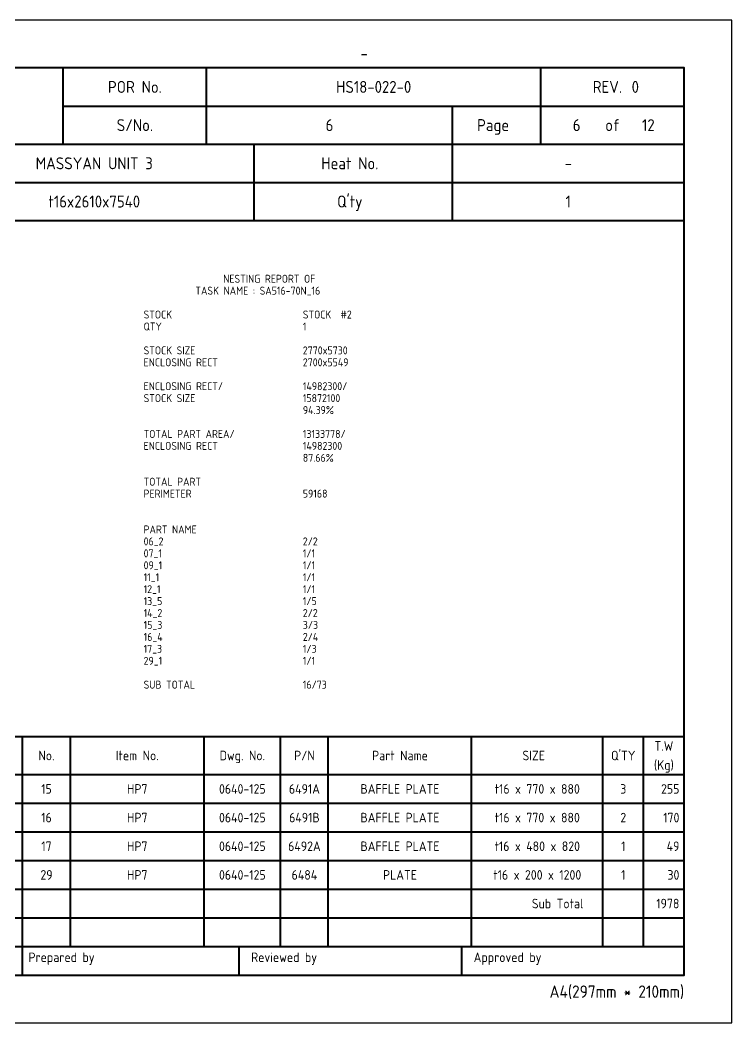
# Model space of a CAD drawing. Header units: millimetres. Extents: x -47360 to 661737, y -45870 to 354580.
# Drawn here: x 328878 to 337820, y 20000 to 32600 of the extents above; entities that cross this region are included whole.
import ezdxf
from ezdxf.enums import TextEntityAlignment as Align

# ---------------------------------------------------------------- set-up
doc = ezdxf.new("R2010")
doc.units = ezdxf.units.MM
doc.header["$LTSCALE"] = 10
doc.layers.add('PAGE', color=9, linetype='Continuous', plot=False)
doc.layers.add('SUMMARY', color=4, linetype='Continuous')
doc.layers.add('T', color=2, linetype='Continuous')
doc.layers.add('TITLE', color=15, linetype='Continuous', lineweight=40)
doc.styles.get("Standard").update_dxf_attribs({"font": 'isocp2.shx', "bigfont": 'whgtxt.shx'})

# ---------------------------------------------------------------- blocks, each defined once
blk = doc.blocks.new('CP00')
at = {"layer": 'PAGE'}
blk.add_lwpolyline([(0, 0), (297, 0), (297, 210), (0, 210)], close=True, dxfattribs=at)
at = {"layer": 'TITLE'}
for p, q in [((157, 184), (157, 200)), ((10, 184), (287, 184)), ((10, 168), (287, 168)), ((10, 60), (287, 60)), ((148.5, 16), (287, 16))]:
    blk.add_line(p, q, dxfattribs=at)
at = {"layer": 'TITLE', "color": 8}
for p, q in [((187, 184), (187, 200)), ((257, 184), (257, 192)), ((238.5, 168), (238.5, 184)), ((10, 176), (287, 176)), ((158.5, 16), (158.5, 60)), ((186.5, 16), (186.5, 60)), ((202.5, 16), (202.5, 60)), ((212.5, 16), (212.5, 60)), ((242.5, 16), (242.5, 60)), ((270, 16), (270, 60)), ((278.5, 16), (278.5, 60)), ((10, 52), (287, 52)), ((10, 46), (287, 46)), ((10, 40), (287, 40)), ((10, 34), (287, 34)), ((10, 28), (287, 28)), ((10, 22), (287, 22)), ((10, 16), (148.5, 16)), ((193.8, 16), (193.8, 10)), ((240.4, 16), (240.4, 10))]:
    blk.add_line(p, q, dxfattribs=at)
at = {"layer": 'TITLE', "color": 9}
for p, q in [((257, 192), (257, 200)), ((157, 192), (287, 192)), ((238.5, 184), (238.5, 192)), ((197, 168), (197, 184)), ((148.5, 10), (148.5, 60))]:
    blk.add_line(p, q, dxfattribs=at)
at = {"layer": 'TITLE', "color": 15}
blk.add_lwpolyline([(10, 10), (287, 10), (287, 200), (10, 200)], close=True, dxfattribs=at)
at = {"layer": 'PAGE', "color": 2}
blk.add_attdef('ATT_NESTINGPLANNO', text='', height=2.5, dxfattribs=at).set_placement((220, 203), align=Align.MIDDLE_CENTER)
for tag, p in [('ATT_OWNERITEMNO', (35, 7.09)), ('ATT_PARTNAME', (35, 2.09))]:
    blk.add_attdef(tag, text='', height=2.5, dxfattribs=at).set_placement(p, align=Align.MIDDLE_LEFT)
at = {"layer": 'TITLE', "color": 2}
for s, height, p in [('POR No.', 2.5, (172, 196)), ('S/No.', 2.5, (172, 188)), ('Page', 2.5, (247, 188)), ('of', 2.5, (272, 188)), ('Heat No.', 2.5, (217, 180)), ('-', 2.5, (262.75, 180)), ("Q'ty", 2.5, (217, 172)), ('T.W', 2, (282.75, 58)), ('No.', 2, (153.5, 56)), ('Item No.', 2, (172.5, 56)), ('Dwg. No.', 2, (194.5, 56)), ('P/N', 2, (207.5, 56)), ('Part Name', 2, (227.5, 56)), ('SIZE', 2, (255.5, 56)), ("Q'TY", 2, (274.25, 56)), ('(Kg)', 2, (282.75, 54))]:
    blk.add_text(s, height=height, dxfattribs=at).set_placement(p, align=Align.MIDDLE_CENTER)
blk.add_text('REV.', height=2.5, dxfattribs=at).set_placement((274, 196), align=Align.MIDDLE_RIGHT)
blk.add_text('0', height=2.5, dxfattribs=at).set_placement((276, 196), align=Align.MIDDLE_LEFT)
for s, p in [('Prepared by', (149.73, 12.75)), ('Reviewed by', (196.33, 12.75)), ('Approved by', (242.93, 12.75))]:
    blk.add_text(s, height=2, dxfattribs=at).set_placement(p)
blk.add_text('A4(297mm * 210mm)', height=2.5936, dxfattribs=at).set_placement((287, 5.26), align=Align.RIGHT)
for tag, height, p in [('ATT_PORNO', 2.5, (222, 196)), ('ATT_CUTTINGPLANNO', 2.5, (212.75, 188)), ('ATT_PAGENO', 2.5, (264.5, 188)), ('ATT_PAGESUBTOTAL', 2.5, (279.5, 188)), ('ATT_WONO', 2.5, (70, 180)), ('ATT_PROJECT', 2.5, (163.5, 180)), ('ATT_PORWEIGHT', 2, (278.5, 89)), ('ATT_NETWEIGHT', 2, (278.5, 83)), ('ATT_SAVEWEIGHT', 2, (278.5, 77)), ('ATT_SCRAPWEIGHT', 2, (278.5, 71)), ('ATT_CUTTING', 2, (278.5, 65))]:
    blk.add_attdef(tag, text='', height=height, dxfattribs=at).set_placement(p, align=Align.MIDDLE_CENTER)
at = {"layer": 'TITLE', "color": 3}
for tag, p in [('ATT_MATERIAL', (70, 172)), ('ATT_SIZE', (163.5, 172)), ('ATT_QTY', (262.75, 172))]:
    blk.add_attdef(tag, text='', height=2.5, dxfattribs=at).set_placement(p, align=Align.MIDDLE_CENTER)

msp = doc.modelspace()

# ---------------------------------------------------------------- block references
ref = msp.add_blockref('CP00', (320000, 20000), dxfattribs=dict(xscale=60, yscale=60, zscale=60))
ref.add_attrib('ATT_PROJECT', 'MASSYAN UNIT 3', dxfattribs={"layer": 'TITLE', "color": 2, "height": 150}).set_placement((329810, 30800), align=Align.MIDDLE_CENTER)
ref.add_attrib('ATT_PORNO', 'HS18-022-0', dxfattribs={"layer": 'TITLE', "color": 2, "height": 150}).set_placement((333320, 31760), align=Align.MIDDLE_CENTER)
ref.add_attrib('ATT_SIZE', 't16x2610x7540', dxfattribs={"layer": 'TITLE', "color": 3, "height": 150}).set_placement((329810, 30320), align=Align.MIDDLE_CENTER)
ref.add_attrib('ATT_QTY', '1', dxfattribs={"layer": 'TITLE', "color": 3, "height": 150}).set_placement((335765, 30320), align=Align.MIDDLE_CENTER)
ref.add_attrib('ATT_NESTINGPLANNO', '-', dxfattribs={"layer": 'PAGE', "color": 2, "height": 150}).set_placement((333200, 32180), align=Align.MIDDLE_CENTER)
ref.add_attrib('ATT_CUTTINGPLANNO', '6', dxfattribs={"layer": 'TITLE', "color": 2, "height": 150}).set_placement((332765, 31280), align=Align.MIDDLE_CENTER)
ref.add_attrib('ATT_PAGENO', '6', dxfattribs={"layer": 'TITLE', "color": 2, "height": 150}).set_placement((335870, 31280), align=Align.MIDDLE_CENTER)
ref.add_attrib('ATT_PAGESUBTOTAL', '12', dxfattribs={"layer": 'TITLE', "color": 2, "height": 150}).set_placement((336770, 31280), align=Align.MIDDLE_CENTER)

# ---------------------------------------------------------------- texts
at = {"layer": 'SUMMARY'}
for s, p in [('NESTING REPORT OF', (331430, 29300)), ('TASK NAME : SA516-70N_16', (331080, 29150)), ('STOCK ', (330430, 28850)), ('STOCK  #2', (332430, 28850)), ('QTY', (330430, 28700)), ('1', (332430, 28700)), ('STOCK SIZE', (330430, 28400)), ('2770x5730', (332430, 28400)), ('ENCLOSING RECT', (330430, 28250)), ('2700x5549', (332430, 28250)), ('ENCLOSING RECT/', (330430, 27950)), ('14982300/', (332430, 27950)), ('STOCK SIZE', (330430, 27800)), ('15872100', (332430, 27800)), ('94.39%', (332430, 27650)), ('TOTAL PART AREA/', (330430, 27350)), ('13133778/', (332430, 27350)), ('ENCLOSING RECT', (330430, 27200)), ('14982300', (332430, 27200)), ('87.66%', (332430, 27050)), ('TOTAL PART', (330430, 26750)), ('PERIMETER', (330430, 26600)), ('59168', (332430, 26600)), ('PART NAME', (330430, 26150)), ('06_2', (330430, 26000)), ('2/2', (332430, 26000)), ('07_1', (330430, 25850)), ('1/1', (332430, 25850)), ('09_1', (330430, 25700)), ('1/1', (332430, 25700)), ('11_1', (330430, 25550)), ('1/1', (332430, 25550)), ('12_1', (330430, 25400)), ('1/1', (332430, 25400)), ('13_5', (330430, 25250)), ('1/5', (332430, 25250)), ('14_2', (330430, 25100)), ('2/2', (332430, 25100)), ('15_3', (330430, 24950)), ('3/3', (332430, 24950)), ('16_4', (330430, 24800)), ('2/4', (332430, 24800)), ('17_3', (330430, 24650)), ('1/3', (332430, 24650)), ('29_1', (330430, 24500)), ('1/1', (332430, 24500)), ('SUB TOTAL', (330430, 24200)), ('16/73', (332430, 24200))]:
    msp.add_text(s, height=100, dxfattribs=at).set_placement(p)
at = {"layer": 'T'}
for s, p in [('15', (329210, 22880)), ('HP7', (330350, 22880)), ('0640-125', (331670, 22880)), ('6491A', (332450, 22880)), ('BAFFLE PLATE', (333650, 22880)), ('t16 x 770 x 880', (335375, 22880)), ('3', (336455, 22880)), ('16', (329210, 22520)), ('HP7', (330350, 22520)), ('0640-125', (331670, 22520)), ('6491B', (332450, 22520)), ('BAFFLE PLATE', (333650, 22520)), ('t16 x 770 x 880', (335375, 22520)), ('2', (336455, 22520)), ('17', (329210, 22160)), ('HP7', (330350, 22160)), ('0640-125', (331670, 22160)), ('6492A', (332450, 22160)), ('BAFFLE PLATE', (333650, 22160)), ('t16 x 480 x 820', (335375, 22160)), ('1', (336455, 22160)), ('29', (329210, 21800)), ('HP7', (330350, 21800)), ('0640-125', (331670, 21800)), ('6484', (332450, 21800)), ('PLATE', (333650, 21800)), ('t16 x 200 x 1200', (335375, 21800)), ('1', (336455, 21800)), ('Sub Total', (335630, 21440))]:
    msp.add_text(s, height=120, dxfattribs=at).set_placement(p, align=Align.CENTER)
for s, p in [('255', (337160, 22880)), ('170', (337160, 22520)), ('49', (337160, 22160)), ('30', (337160, 21800)), ('1978', (337160, 21440))]:
    msp.add_text(s, height=120, dxfattribs=at).set_placement(p, align=Align.RIGHT)

doc.saveas('drawing.dxf')
